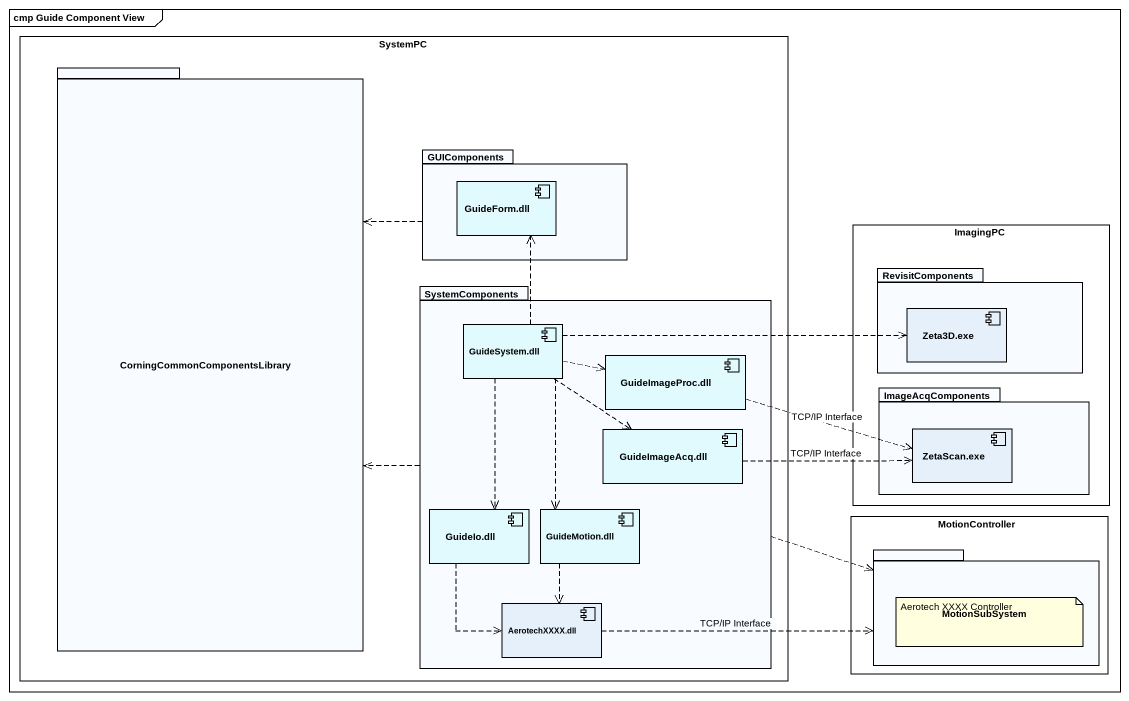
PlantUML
@startuml
mainframe cmp Guide Component View
rectangle SystemPC {
  package "CorningCommonComponentsLibrary" as CorningCommonComponentsLibra {
  }
  package GUIComponents {
    component "GuideForm.dll" as GuideForm_dll #E1FAFE
  }
  package SystemComponents {
    component "GuideSystem.dll" as GuideSystem_dll #E1FAFE
    component "GuideImageProc.dll" as GuideImageProc_dll #E1FAFE
    component "GuideImageAcq.dll" as GuideImageAcq_dll #E1FAFE
    component "GuideIo.dll" as GuideIo_dll #E1FAFE
    component "GuideMotion.dll" as GuideMotion_dll #E1FAFE
    component "AerotechXXXX.dll" as AerotechXXXX_dll
  }
}
rectangle ImagingPC {
  package RevisitComponents {
    component "Zeta3D.exe" as Zeta3D_exe
  }
  package ImageAcqComponents {
    component "ZetaScan.exe" as ZetaScan_exe
  }
}
rectangle MotionController {
  package MotionSubSystem {
  }
}
GUIComponents .left.> CorningCommonComponentsLibra
SystemComponents .left.> CorningCommonComponentsLibra
SystemComponents .right.> MotionSubSystem
GuideSystem_dll .up.> GuideForm_dll
GuideSystem_dll .right.> Zeta3D_exe
GuideSystem_dll .right.> GuideImageProc_dll
GuideSystem_dll ..> GuideImageAcq_dll
GuideSystem_dll ..> GuideIo_dll
GuideSystem_dll ..> GuideMotion_dll
GuideImageProc_dll .right.> ZetaScan_exe : TCP/IP Interface
GuideImageAcq_dll .right.> ZetaScan_exe : TCP/IP Interface
GuideIo_dll ..> AerotechXXXX_dll
GuideMotion_dll ..> AerotechXXXX_dll
AerotechXXXX_dll .right.> MotionSubSystem : TCP/IP Interface
note as N1
  Aerotech XXXX Controller
end note
@enduml
